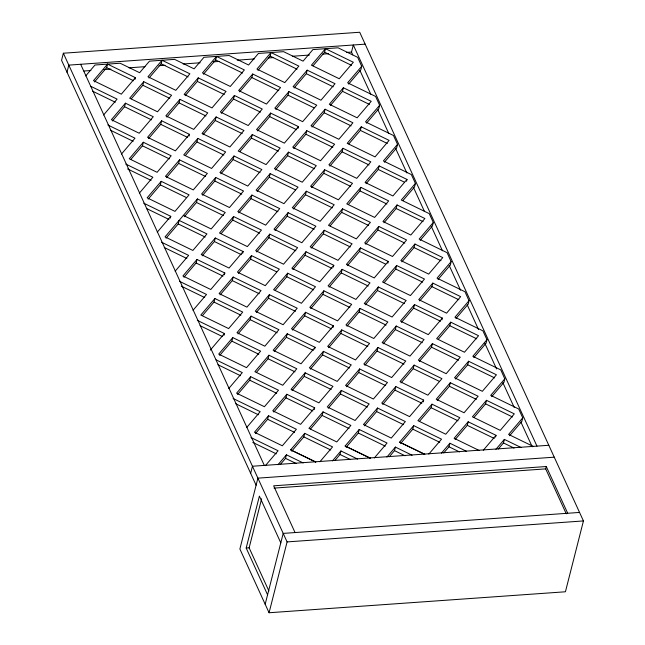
<?xml version="1.0" encoding="UTF-8"?>
<svg xmlns="http://www.w3.org/2000/svg" width="645" height="645" viewBox="0 0 645 645"><rect width="100%" height="100%" fill="white"/><g stroke="black" fill="none" stroke-linecap="round" stroke-linejoin="round"><path stroke-width="0.97" d="M554.257 457.176L257.903 478.147L239.884 549L269.07 612.75L565.423 591.779L583.443 520.934L359.708 32.25L63.355 53.221L61.557 60.307L256.105 485.234M66.999 72.208L68.805 65.121L365.159 44.15M94.509 81.915L106.659 67.66L107.562 64.113L135.402 77.658L134.95 79.432M112.391 120.986L124.549 106.731L125.453 103.184L153.284 116.729L139.207 133.241L111.375 119.696L125.453 103.184M131.33 98.774L142.851 85.269L143.746 81.722L171.586 95.266L157.509 111.778L129.677 98.234L143.746 81.722M148.987 78.061L161.145 63.807L162.048 60.259L189.88 73.804L175.803 90.316L147.971 76.771L162.048 60.259M130.919 159.307L142.44 145.794L143.335 142.255L171.175 155.8L157.098 172.312L129.266 158.767L143.335 142.255M148.576 138.594L160.734 124.332L161.637 120.792L189.469 134.337L189.017 136.111M166.878 117.132L179.036 102.869L179.931 99.33L207.771 112.875L193.694 129.387L165.862 115.842L179.931 99.33M148.165 199.128L160.323 184.865L161.226 181.326L189.058 194.871L174.988 211.375L147.149 197.83L161.226 181.326M185.18 95.67L197.33 81.407L198.233 77.868L226.064 91.413L211.995 107.925L184.156 94.38L198.233 77.868M166.466 177.665L178.625 163.403L179.52 159.863L207.359 173.408L193.282 189.912L165.451 176.367L179.52 159.863M170.312 218.099L170.764 216.333L143.682 203.151M203.473 74.207L215.632 59.953L216.535 56.405L244.366 69.95L230.289 86.462L202.457 72.917L216.535 56.405M185.405 155.453L196.919 141.94L197.822 138.401L225.653 151.946L211.584 168.45L183.744 154.913L197.822 138.401M166.055 238.19L178.214 223.936L179.117 220.397L206.948 233.933L192.871 250.445L165.039 236.9L197.41 198.934L225.242 212.471L211.173 228.983L183.333 215.438M203.062 134.74L215.22 120.478L216.123 116.938L243.955 130.483L229.878 146.987L202.046 133.451L216.123 116.938M184.357 216.728L196.507 202.474L197.41 198.934M221.364 113.278L233.514 99.016L234.417 95.476L262.257 109.021L248.18 125.525L220.34 111.988L234.417 95.476M202.651 195.266L214.809 181.011L215.712 177.472L243.544 191.009L229.467 207.521L201.635 193.976L215.712 177.472M183.946 277.261L196.096 263.007L196.999 259.459L224.831 273.004L224.387 274.778M239.658 91.816L251.816 77.553L252.719 74.014L280.551 87.559L266.474 104.063L238.642 90.526L252.719 74.014M220.953 173.803L233.103 159.549L234.006 156.009L261.846 169.554L247.769 186.058L219.929 172.513L234.006 156.009M202.24 255.799L214.398 241.544L215.301 237.997L243.133 251.542L242.681 253.316M257.96 70.353L270.11 56.091L271.013 52.551L298.853 66.096L284.776 82.6L256.936 69.063L271.013 52.551M239.892 151.591L251.405 138.086L252.308 134.547L280.14 148.092L266.062 164.596L238.231 151.051L252.308 134.547M221.179 233.587L232.692 220.082L233.595 216.535L261.435 230.08L247.358 246.592L219.518 233.047L233.595 216.535M202.466 315.582L213.987 302.07L214.89 298.53L242.722 312.075L228.644 328.587L200.813 315.042L214.89 298.53M257.548 130.887L269.699 116.624L270.602 113.085L298.442 126.63L297.99 128.395M238.835 212.874L250.994 198.62L251.897 195.072L279.728 208.617L265.651 225.129L237.82 211.584L251.897 195.072M220.13 294.87L232.281 280.615L233.184 277.068L261.023 290.613L246.946 307.125L219.107 293.58L233.184 277.068M223.976 335.311L224.42 333.538L197.338 320.363M275.842 109.424L288.001 95.162L288.904 91.622L316.735 105.167L302.658 121.671L274.826 108.126L288.904 91.622M257.137 191.412L269.296 177.157L270.19 173.61L298.03 187.155L283.953 203.667L256.113 190.122L270.19 173.61M238.424 273.407L250.583 259.153L251.486 255.605L279.317 269.15L265.24 285.662L237.408 272.117L251.486 255.605M219.719 355.403L231.869 341.141L232.772 337.601L260.612 351.146L246.535 367.65L218.695 354.113L232.772 337.601M294.144 87.962L306.302 73.699L307.197 70.16L335.037 83.705L320.96 100.209L293.128 86.664L307.197 70.16M275.431 169.949L287.589 155.695L288.492 152.147L316.324 165.692L302.247 182.204L274.415 168.659L288.492 152.147M256.726 251.945L268.884 237.691L269.779 234.143L297.619 247.688L283.542 264.2L255.702 250.655L269.779 234.143M238.013 333.941L250.171 319.678L251.074 316.139L278.906 329.684L264.829 346.188L236.997 332.651L251.074 316.139M313.083 65.75L324.596 52.237L325.499 48.697L353.331 62.243L339.254 78.746L311.422 65.201L325.499 48.697M293.733 148.487L305.891 134.233L306.786 130.693L334.626 144.23L320.549 160.742L292.717 147.197L306.786 130.693M275.02 230.483L287.178 216.228L288.081 212.681L315.913 226.226L301.836 242.738L274.004 229.193L288.081 212.681M256.315 312.478L268.473 298.216L269.368 294.676L297.208 308.221L283.131 324.725L255.299 311.188L269.368 294.676M237.602 394.466L249.76 380.211L250.663 376.672L278.495 390.217L264.418 406.721L236.586 393.176L250.663 376.672M312.027 127.025L324.185 112.77L325.088 109.231L352.92 122.768L338.851 139.28L311.011 125.735L325.088 109.231M293.322 209.02L305.48 194.766L306.375 191.218L334.215 204.763L320.138 221.275L292.306 207.73L306.375 191.218M275.254 290.266L286.767 276.753L287.67 273.214L315.502 286.759L301.425 303.263L273.593 289.726L287.67 273.214M256.541 372.254L268.062 358.749L268.957 355.21L296.797 368.755L282.72 385.258L254.888 371.714L268.957 355.21M352.759 54.825L351.501 52.076L353.307 44.989L536.954 446.114M330.329 105.562L342.487 91.308L343.382 87.768L371.222 101.305L357.145 117.817L329.313 104.272L343.382 87.768M311.616 187.558L323.774 173.303L324.677 169.756L352.509 183.301L338.44 199.813L310.6 186.268L324.677 169.756M292.911 269.554L305.069 255.291L305.964 251.752L333.804 265.297L333.352 267.07M250.655 473.333L252.453 466.246L548.806 445.276M274.198 351.549L286.356 337.287L287.259 333.747L315.091 347.292L314.639 349.058M255.493 433.537L267.651 419.282L268.546 415.735L296.386 429.28L282.308 445.792L254.477 432.247L268.546 415.735M329.918 166.096L342.076 151.841L342.971 148.294L370.811 161.839L356.733 178.351L328.902 164.806L342.971 148.294M311.204 248.091L323.363 233.829L324.266 230.289L352.097 243.834L338.028 260.346L310.189 246.801L324.266 230.289M292.499 330.087L304.658 315.824L305.553 312.285L333.392 325.83L332.941 327.596M267.578 594.803L246.18 548.048L259.395 496.094L280.801 542.848M273.786 412.074L285.945 397.82L286.848 394.272L314.679 407.817L314.228 409.591M268.9 590.997L249.139 547.839L261.62 498.77M348.856 143.883L360.37 130.379L361.273 126.831L389.104 140.376L375.035 156.888L347.195 143.343L361.273 126.831M330.143 225.879L341.665 212.366L342.568 208.827L370.399 222.372L356.322 238.884L328.49 225.339L342.568 208.827M310.793 308.624L322.952 294.362L323.855 290.822L351.686 304.367L337.617 320.871L309.777 307.326L323.855 290.822M292.088 390.612L304.247 376.358L305.141 372.81L332.981 386.355L318.904 402.867L291.072 389.322L305.141 372.81M280.317 464.465L285.533 458.353L286.436 454.806L303.134 462.933M348.639 84.092L360.861 69.757L361.756 66.217L347.607 82.81L375.592 96.427L379.647 105.28L378.744 108.828L366.521 123.163M348.445 204.417L359.958 190.904L360.861 187.364L388.693 200.909L374.624 217.421L346.784 203.876L360.861 187.364M329.095 287.162L341.253 272.9L342.156 269.36L369.988 282.905L355.911 299.409L328.079 285.864L342.156 269.36M310.382 369.15L322.54 354.895L323.443 351.356L351.275 364.893L337.206 381.405L309.366 367.86L323.443 351.356M291.677 451.145L303.835 436.891L304.73 433.343L332.57 446.888L319.839 461.82M265.176 604.252L283.203 533.399L579.557 512.428M366.102 183.704L378.26 169.45L379.163 165.902L406.995 179.447L406.543 181.221M347.397 265.7L359.547 251.437L360.45 247.898L388.282 261.443L387.839 263.208M269.07 612.75L287.089 541.905L63.355 53.221M328.684 347.687L340.842 333.433L341.745 329.893L369.577 343.43L355.5 359.942L327.668 346.397L341.745 329.893M310.616 428.933L322.129 415.428L323.032 411.881L350.864 425.426L336.795 441.938L308.955 428.393L323.032 411.881M379.647 105.28L365.497 121.881L393.482 135.498L397.538 144.351L396.635 147.899L384.412 162.226M365.691 244.237L377.849 229.975L378.752 226.435L406.584 239.98L392.507 256.484L364.675 242.947L378.752 226.435M346.986 326.225L359.136 311.97L360.039 308.431L387.879 321.968L373.802 338.48L345.962 324.935L360.039 308.431M328.273 408.221L340.431 393.966L341.334 390.418L369.166 403.964L355.089 420.476L327.257 406.931L341.334 390.418M383.993 222.775L396.143 208.512L397.046 204.973L424.886 218.518L410.809 235.022L382.969 221.485L397.046 204.973M365.28 304.762L377.438 290.508L378.341 286.969L406.173 300.506L392.096 317.017L364.264 303.472L378.341 286.969M346.575 386.758L358.725 372.504L359.628 368.956L387.468 382.501L373.391 399.013L345.551 385.468L359.628 368.956M334.803 460.611L340.02 454.491L340.923 450.952L357.62 459.079M397.538 144.351L383.38 160.952L411.365 174.569L415.42 183.422L414.517 186.961L402.94 200.547M384.218 282.55L395.732 269.046L396.635 265.506L424.475 279.051L410.397 295.555L382.558 282.01L396.635 265.506M364.868 365.296L377.027 351.041L377.93 347.494L405.761 361.039L391.684 377.551L363.853 364.006L377.93 347.494M346.163 447.291L358.314 433.029L359.217 429.489L387.056 443.034L374.326 457.958M401.875 261.846L414.034 247.583L414.937 244.044L442.768 257.589L428.691 274.093L400.859 260.548L414.937 244.044M383.17 343.833L395.32 329.579L396.224 326.031L424.063 339.576L409.986 356.088L382.146 342.543L396.224 326.031M364.457 425.829L376.615 411.566L377.519 408.027L405.35 421.572L391.273 438.084L363.441 424.539L377.519 408.027M415.42 183.422L401.271 200.023L429.256 213.64L433.311 222.493L432.408 226.032L420.185 240.367M401.464 322.371L413.622 308.117L414.525 304.569L442.357 318.114L441.906 319.888M382.759 404.367L394.909 390.112L395.812 386.565L423.652 400.11L423.201 401.883M419.766 300.909L431.924 286.654L432.819 283.107L460.659 296.652L446.582 313.164L418.75 299.619L432.819 283.107M401.053 382.904L413.211 368.65L414.114 365.102L441.946 378.647L427.869 395.159L400.037 381.614L414.114 365.102M389.29 456.757L394.498 450.637L395.401 447.098L412.099 455.225M419.355 361.442L431.513 347.187L432.408 343.64L460.248 357.185L446.171 373.697L418.339 360.152L432.408 343.64M400.642 443.438L412.8 429.175L413.703 425.635L441.535 439.181L428.812 454.104M438.294 339.23L449.807 325.725L450.71 322.178L478.542 335.722L464.465 352.235L436.633 338.69L450.71 322.178M419.581 421.225L431.102 407.713L431.997 404.173L459.837 417.718L445.76 434.222L417.928 420.685L431.997 404.173M437.237 400.513L449.396 386.25L450.299 382.711L478.13 396.256L464.061 412.768L436.222 399.223L450.299 382.711M455.539 379.05L467.698 364.788L468.593 361.248L496.432 374.793L482.355 391.305L454.523 377.76L468.593 361.248M443.768 452.903L448.985 446.783L449.887 443.244L466.585 451.363M455.959 318.509L468.181 304.174L469.084 300.626L454.935 317.227L482.92 330.845L486.967 339.697L486.072 343.237L473.849 357.572M455.128 439.584L467.286 425.321L468.181 421.782L496.021 435.327L495.57 437.092M474.067 417.371L485.58 403.859L486.483 400.319L514.315 413.864L500.246 430.368L472.406 416.823L486.483 400.319M498.254 449.049L503.471 442.93L504.374 439.39L521.071 447.509M491.732 396.643L503.955 382.308L504.858 378.768L490.708 395.361L518.693 408.978L522.748 417.839L521.845 421.378L509.623 435.714M566.278 513.831L545.694 468.883L546.291 466.52L273.649 485.814L295.055 532.56M85.68 75.925L94.992 65.008L120.139 63.226L139.618 72.708L149.471 61.154L174.618 59.372L194.105 68.854L203.957 57.292L229.104 55.518L248.591 65L258.443 53.438L283.59 51.664L303.069 61.146L312.922 49.584L338.069 47.803L357.709 57.357L361.684 66.306M107.562 64.113L93.485 80.625L121.325 94.17L135.402 77.658M103.595 114.963L117.1 99.12L90.921 86.382M121.478 154.034L134.99 138.191L107.909 125.017M161.637 120.792L147.56 137.304L175.4 150.849L189.469 134.337M139.368 193.105L152.873 177.262L125.791 164.08M157.251 232.176L170.764 216.333M270.602 113.085L256.525 129.589L284.364 143.134L298.442 126.63M175.142 271.239L188.646 255.396L161.564 242.222M196.999 259.459L182.922 275.971L210.762 289.516L224.831 273.004M215.301 237.997L201.224 254.509L229.056 268.054L243.133 251.542M193.024 310.31L206.537 294.467L179.455 281.293M210.27 350.138L224.42 333.538M305.964 251.752L291.895 268.264L319.726 281.809L333.804 265.297M379.163 165.902L365.086 182.414L392.918 195.959L406.995 179.447M228.806 388.451L242.31 372.608L216.131 359.87M287.259 333.747L273.182 350.251L301.013 363.796L315.091 347.292M305.553 312.285L291.484 328.789L319.315 342.334L333.392 325.83M360.45 247.898L346.373 264.41L374.213 277.947L388.282 261.443M246.688 427.522L260.201 411.671L233.119 398.497M286.848 394.272L272.771 410.784L300.602 424.329L314.679 407.817M433.311 222.493L419.153 239.085L447.138 252.703L451.121 261.652M265.361 465.674L278.084 450.742L251.002 437.568M277.963 464.747L286.436 454.806M315.663 462.022L290.661 449.855L304.73 433.343M414.525 304.569L400.448 321.081L428.28 334.626L442.357 318.114M438.076 279.438L450.299 265.103L451.194 261.556L437.044 278.156L465.029 291.774L469.004 300.715M332.449 460.893L340.923 450.952M370.149 458.168L345.139 446.001L359.217 429.489M395.812 386.565L381.735 403.077L409.575 416.622L423.652 400.11M386.927 457.039L395.401 447.098M424.636 454.314L399.626 442.147L413.703 425.635M486.967 339.697L472.817 356.298L500.802 369.916L504.785 378.857M441.414 453.177L449.887 443.244M468.181 421.782L454.112 438.286L479.114 450.46M483.29 450.25L496.021 435.327M495.9 449.323L504.374 439.39M522.748 417.839L508.591 434.432L533.6 446.598M83.866 71.014L90.889 70.515M103.918 69.596L110.932 69.096M128.976 67.822L145.012 66.685M159.049 65.693L165.064 65.266M183.107 63.992L200.144 62.783M213.172 61.864L219.187 61.436M237.231 60.162L254.275 58.953M268.304 57.961L273.319 57.607M292.362 56.26L309.398 55.051M322.436 54.132L328.45 53.704M346.486 52.43L351.501 52.076M274.052 488.104L545.694 468.883M287.089 541.905L583.443 520.934M246.18 548.048L249.139 547.839M399.626 442.147L424.837 454.298M345.139 446.001L370.351 458.152M290.661 449.855L315.865 462.005M324.596 52.237L351.533 65.347M270.11 56.091L297.047 69.2M306.302 73.699L333.239 86.809M342.487 91.308L369.424 104.417M215.632 59.953L242.568 73.054M251.816 77.553L278.753 90.663M288.001 95.162L314.042 107.836M324.185 112.77L351.122 125.88M360.37 130.379L387.306 143.48M161.145 63.807L188.082 76.908M197.33 81.407L224.267 94.517M233.514 99.016L260.451 112.125M269.699 116.624L296.644 129.734M305.891 134.233L332.828 147.342M342.076 151.841L369.013 164.943M378.26 169.45L404.302 182.116M106.659 67.66L133.596 80.762M142.851 85.269L169.788 98.371M179.036 102.869L205.973 115.979M215.22 120.478L242.157 133.588M251.405 138.086L278.342 151.196M287.589 155.695L314.526 168.805M323.774 173.303L350.711 186.405M359.958 190.904L386.895 204.013M396.143 208.512L423.08 221.622M92.727 91.243L115.294 102.224M124.549 106.731L151.486 119.833M160.734 124.332L187.671 137.441M196.919 141.94L223.855 155.05M233.103 159.549L260.04 172.658M269.296 177.157L295.329 189.823M305.48 194.766L332.417 207.867M341.665 212.366L368.601 225.476M377.849 229.975L404.786 243.084M414.034 247.583L440.97 260.693M110.617 130.314L133.184 141.295M142.44 145.794L169.377 158.904M178.625 163.403L205.562 176.512M214.809 181.011L241.746 194.121M250.994 198.62L277.931 211.721M287.178 216.228L314.115 229.33M323.363 233.829L350.3 246.938M359.547 251.437L385.589 264.111M395.732 269.046L422.668 282.155M431.924 286.654L458.861 299.764M127.597 168.942L151.067 180.366M160.323 184.865L186.365 197.539M196.507 202.474L223.444 215.583M232.692 220.082L259.629 233.184M268.884 237.691L295.821 250.792M305.069 255.291L332.006 268.401M341.253 272.9L368.19 286.009M377.438 290.508L404.375 303.618M413.622 308.117L440.559 321.218M449.807 325.725L476.744 338.827M146.391 208.448L168.958 219.429M178.214 223.936L205.15 237.046M214.398 241.544L241.335 254.646M250.583 259.153L276.624 271.819M286.767 276.753L313.704 289.863M322.952 294.362L349.888 307.471M359.136 311.97L386.073 325.08M395.32 329.579L422.257 342.68M431.513 347.187L458.45 360.289M467.698 364.788L494.634 377.897M164.273 247.519L186.848 258.5M196.096 263.007L223.033 276.108M232.281 280.615L259.217 293.717M268.473 298.216L295.41 311.325M304.658 315.824L331.594 328.934M340.842 333.433L367.779 346.542M377.027 351.041L403.964 364.143M413.211 368.65L439.253 381.316M449.396 386.25L476.332 399.36M485.58 403.859L512.517 416.968M181.261 286.154L204.731 297.571M213.987 302.07L240.924 315.179M250.171 319.678L277.108 332.788M286.356 337.287L313.293 350.396M322.54 354.895L349.477 368.005M358.725 372.504L385.662 385.605M394.909 390.112L421.854 403.214M431.102 407.713L458.039 420.822M467.286 425.321L494.223 438.431M503.471 442.93L514.017 448.057M200.055 325.661L222.622 336.642M231.869 341.141L258.806 354.25M268.062 358.749L294.999 371.859M304.247 376.358L331.183 389.467M340.431 393.966L367.368 407.068M376.615 411.566L403.552 424.676M412.8 429.175L439.737 442.285M448.985 446.783L459.53 451.919M217.937 364.731L240.504 375.713M249.76 380.211L276.697 393.321M285.945 397.82L312.881 410.93M322.129 415.428L349.066 428.53M358.314 433.029L385.25 446.138M394.498 450.637L405.052 455.773M235.828 403.794L258.395 414.775M267.651 419.282L294.588 432.384M303.835 436.891L330.772 449.992M340.02 454.491L350.566 459.627M252.808 442.43L276.278 453.846M285.533 458.353L296.079 463.481M546.291 466.52L567.697 513.267M359.886 70.394L370.786 94.202M377.914 109.771L388.822 133.579M395.53 148.237L406.85 172.965M413.558 187.614L424.458 211.423M431.166 226.081L442.486 250.808M449.194 265.458L460.522 290.186M467.23 304.843L478.55 329.571M484.838 343.301L496.577 368.948M502.866 382.687L514.186 407.414M520.894 422.064L532.214 446.791M80.657 64.282L264.313 465.408"/></g></svg>
